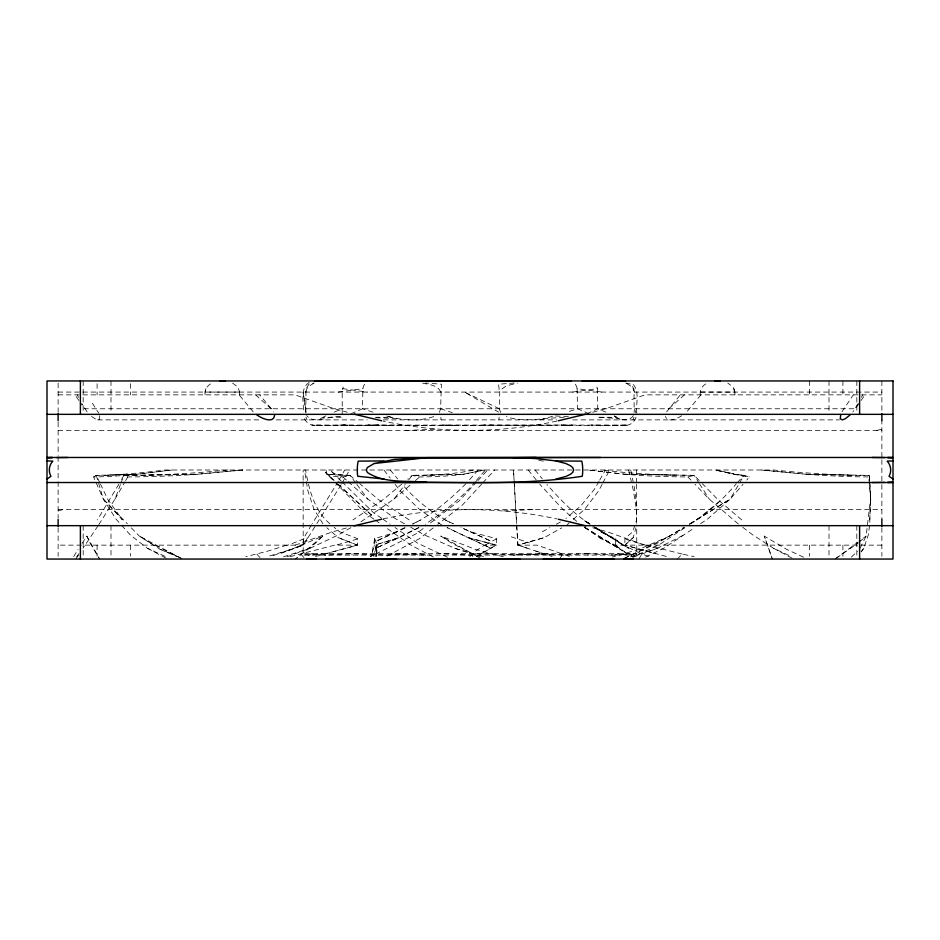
<?xml version="1.0" encoding="UTF-8"?>
<svg xmlns="http://www.w3.org/2000/svg" width="940" height="940" viewBox="0 0 940 940"><rect width="100%" height="100%" fill="white"/><g stroke="black" fill="none" stroke-linecap="round" stroke-linejoin="round"><path stroke-width="0.7" stroke-dasharray="4.7 3.53" d="M342.207 414.34L342.207 392.074L343.135 387.022M303.138 481.75L303.209 555.094L636.791 555.094L636.721 525.061M303.138 480.281L303.15 470M636.815 412.954C635.593 403.19 640.857 389.078 630.811 382.439M636.65 484.3L636.474 520.243L635.24 524.073M625.699 383.027L631.198 384.213L634.03 389.195L634.148 412.39M869.7 519.902L870.722 499.34L869.477 475.37L806.309 474.265L761.435 470L806.309 474.265A272.012 58.174 8.6 0 0 868.795 476.944L869.477 475.37L870.511 499.128L869.735 524.226M418.817 527.704L399.253 537.645L374.766 545.141L376.858 550.993L376 556.492L376.916 545.141L374.731 545.082L374.731 538.632L397.444 531.735L406.386 527.269M498.917 419.91L499.116 417.219M376 556.492L376.916 545.141L376.811 553.801L374.731 545.082L399.253 537.645L376.164 548.091L418.864 527.552M587.935 555.094L588.064 553.707L614.443 555.094L628.801 553.707L631.104 555.094L636.979 553.707L303.021 553.707L308.896 555.094L321.221 553.707L325.557 555.094L351.936 553.707L386.599 555.094L418.406 553.707L426.831 555.094L394.201 553.707L386.599 555.094M439.415 412.39L440.613 408.771L441.389 384.213L425.585 382.991M305.853 412.39L305.97 389.195L308.802 384.213L314.301 383.038M205.096 394.859C204.168 389.712 207.564 384.965 212.229 383.073M305.629 392.074L307.603 387.151L313.255 383.532M700.312 394.859C699.384 389.712 702.779 384.965 707.444 383.073M869.547 525.566L868.302 534.931L863.813 548.267L861.381 551.862M364.626 384.213A11.127 7.167 90 0 0 362.875 388.643L362.535 408.771L350.867 413.788M374.731 538.632L371.852 553.707L374.731 545.082M238.842 392.051L205.096 392.074L205.942 388.643M500.585 412.39L499.387 408.771L499.822 390.429L506.402 385.823L517.435 383.097M634.829 525.343L632.761 531.735L624.889 538.632L624.889 545.082L633.196 537.645L635.945 527.857M320.105 419.91L320.563 418.594L325.475 416.138M98.806 524.602L114.962 499.128L120.426 484.605M120.919 483.289L123.892 475.37L197.341 474.265L242.684 470L197.341 474.265A272.012 69.619 -2.3 0 1 127.781 476.944L123.892 475.37L119.556 482.937M376.693 548.267L373.439 554.048L370.419 556.656L416.784 533.45L424.798 527.281M632.937 419.91L634.03 417.219M635.981 417.219C634.688 421.954 630.176 425.444 625.264 425.479L626.287 425.091L313.713 425.091L314.736 425.479C309.824 425.444 305.312 421.954 304.02 417.219M860.053 548.138L866.128 536.094L870.511 499.128L868.795 476.944M602.129 484.288L598.721 490.786L584.727 509.221L570.004 522.264M602.81 482.995L609.614 470M858.032 403.718L852.933 411.896M861.404 397.397L862.755 394.859M338.247 481.374L312.256 523.686M338.964 480.105L344.721 470M841.958 411.826L853.297 394.859M341.197 484.676L303.385 545.082L270.661 556.492M118.84 484.194L97.384 519.902M598.98 481.374L594.62 488.953L580.955 505.767L565.915 518.434M599.697 480.105L605.501 470M341.902 483.454L349.645 470M114.962 499.128L124.938 481.868M125.654 480.634L127.781 476.944M700.57 523.686L707.738 518.88L730.18 499.128L738.875 484.123M739.604 482.866L743.951 475.37L749.439 476.944L746.689 480.105M307.639 537.645L303.256 545.141L58.127 545.141M638.93 559.053L641.867 554.048L649.634 556.656M73.661 556.621L78.161 549.336M666.601 411.896L680.266 394.859M633.337 415.645C629.118 422.354 619.965 419.781 614.525 416.138M559.594 559.053L562.731 554.048L569.934 556.656M311.539 524.837L303.385 538.632L303.385 545.082L279.662 553.801M82.109 543.32L86.833 536.094L99.617 559.053L90.017 543.062L86.833 536.094M98.054 525.754L83.002 548.267M75.858 559.053L79.031 554.259M861.099 400.487L865.011 394.859M859.172 403.272L855.33 408.771L84.671 408.771L80.828 403.272M76.598 556.891L78.995 553.66M360.984 521.794L393.93 499.128L405.199 484.417M408.665 479.894L412.131 475.37L463.338 474.265L484.359 470L463.338 474.265A272.012 51.606 10.3 0 1 419.663 476.944L412.131 475.37L407.737 479.059M861.228 551.498L863.813 548.267M700.934 394.859L686.788 411.826M475.452 481.527C461.258 498.447 443.574 512.089 425.233 524.226M476.357 480.481L485.451 470M689.302 524.32L730.18 499.128L743.023 484.335M478.202 470L466.945 482.62M469.8 556.656L475.37 551.24L484.429 545.141L496.332 545.082L496.332 538.632L470.129 531.735L461.047 527.505M690.677 523.874C707.926 513.029 723.166 499.234 736.326 483.701M737.277 482.666L743.951 475.37L734.352 474.265L715.223 470L734.352 474.265A272.012 5.264 15 0 0 749.439 476.944M481.797 483.936L462.104 505.368L437.781 524.332M482.784 482.855L494.605 470M476.874 481.715L459.166 500.891L429.38 523.768M477.861 480.646L487.696 470M465.923 483.677C450.26 499.504 432.776 514.086 412.778 524.073M677.317 559.053L682.182 554.048L694.19 556.656M322.843 536.094L315.652 543.062L295.548 559.053L322.843 536.094L291.306 549.336L266.431 556.938M851.334 557.115L857.421 551.287M633.196 537.645L624.889 545.082L666.401 556.492M668.763 408.771L684.449 394.859M566.844 525.061L568.947 523.192M859.16 542.192L866.128 536.094L859.219 541.205M393.93 499.128L411.086 484.335M415.374 480.634L419.663 476.944M402.238 483.665L383.544 499.34L352.958 519.902M696.669 519.902L722.026 499.34M433.14 527.939L419.24 538.773L385.412 557.02M309.19 382.439C299.143 389.078 304.407 403.19 303.185 412.954M835.049 559.053L858.067 542.051M836.201 558.254L858.161 543.062M476.592 556.492L496.214 545.141L468.12 537.645L447.029 527.575L490.457 548.091L468.12 537.645L496.332 545.082L480.575 553.801M645.545 557.115L664.016 548.091L694.601 527.704M684.684 527.845L659.504 544.495L632.491 557.232M624.172 558.442L657.507 543.062L683.251 527.798M689.431 524.027L730.18 499.128M308.896 555.094L311.199 553.707L325.557 555.094M624.136 558.419L669.668 536.094L684.391 527.269M93.612 476.944L96.279 475.37L136.664 474.265L172.173 470L136.664 474.265A272.012 35.203 -13.1 0 1 93.612 476.944L103.341 499.128L115.832 518.88L120.649 524.226M681.723 415.75C677.411 418.406 667.952 423.282 665.356 416.467M350.937 527.634L338.377 534.931L310.036 548.267L286.148 557.091M516.648 524.873L517.987 545.141L544.131 537.645L561.803 527.857M325.851 415.856L323.113 417.325L342.501 417.219C331.456 413.471 315.593 425.855 306.663 415.645M542.333 531.735L549.9 527.681M556.198 524.297L561.239 521.594M540.101 419.91L554.071 415.856M633.584 557.091L657.53 548.267L683.862 534.931M404.764 527.657L376.012 541.264L397.444 531.735M412.601 523.944L420.439 520.243M586.877 413.788L597.793 408.771L605.877 412.143M669.668 536.094L639.012 549.336L612.398 557.032M334.135 412.143L342.207 408.771M295.043 545.141L332.173 531.97L347.271 527.751M589.133 413.788L577.466 408.771L567.055 412.143M286.853 545.141L267.418 551.24L245.892 556.656M283.504 556.809L310.036 548.267M614.443 555.094L618.779 553.707L631.104 555.094M630.493 556.891L657.53 548.267M433.646 416.62C418.241 421.825 401.321 420.333 385.929 415.856L391.451 417.325L375.683 417.266M514.403 484.605L517.811 545.082L544.131 537.645M592.729 412.249L607.827 408.031L644.957 394.859L881.873 394.859M315.429 556.492L357.505 545.082L357.505 538.632L339.528 531.735L334.17 527.317M58.127 510.89L63.203 509.515M876.797 430.485L881.873 429.11M325.839 553.801L357.505 545.082L338.294 537.645L326.85 527.751M290.119 556.656L334.687 545.141L357.306 545.141L338.294 537.645M692.921 475.687L687.845 476.944A272.012 67.281 -4.5 0 1 625.006 474.265L588.182 470L625.006 474.265L694.19 475.37L701.334 482.666M333.383 480.14L326.991 474.265L325.945 470L325.498 472.373L326.991 474.265A272.012 25.721 -14 0 0 342.853 476.944L350.079 475.37L358.704 482.749M570.31 425.479L572.166 425.091L387.562 425.479M556.915 421.073C499.869 433.411 440.132 433.411 383.085 421.073M383.085 518.927C440.132 506.589 499.869 506.589 556.915 518.927M443.88 553.707L470 555.094L470 553.707C509.433 554.353 548.596 555.516 588.064 553.707M338.282 392.074L362.875 388.643M572.613 392.074L597.37 388.643L597.793 408.771M514.403 382.991L498.611 384.213L499.387 392.074M91.568 416.467L96.397 419.569L98.665 419.816L99.734 418.794L99.64 415.75M621.258 425.479L628.132 425.091L602.258 425.479M318.19 425.479L348.529 425.091L336.508 425.479M405.575 430.485L436.407 429.11M503.593 510.89L534.425 509.515M513.17 555.094L545.799 553.707L553.402 555.094M564.235 417.736C545.036 417.043 525.072 423.482 506.366 416.62M95.739 475.687L136.664 474.265M367.893 425.479L379.102 425.091L350.726 425.479M413.635 475.687L463.338 474.265M124.668 475.687L197.341 474.265M58.127 392.074L881.873 392.074M58.127 394.859L295.043 394.859L332.173 408.031L347.271 412.249M97.678 419.886L261.625 419.875M276.243 419.886L367.223 419.886M383.356 419.886L556.644 419.886M572.777 419.886L839.397 419.886M58.127 430.485L881.873 430.485M58.127 509.515L881.873 509.515M881.873 545.141L625.077 545.141L655.638 553.801M701.158 392.051L734.904 392.074L734.904 394.859M584.48 527.422L599.368 537.645L615.359 545.118L623.302 545.141L641.867 554.048M483.407 425.479L442.258 425.091L458.955 425.479M434.774 425.479L367.834 425.091L389.583 425.479M625.006 474.265L694.19 475.37L698.702 482.502M589.274 425.479L560.898 425.091L572.107 425.479M552.438 425.479L483.654 425.091L507.53 425.479M369.69 425.479L339.88 425.091L352.265 425.479M337.742 425.479L311.869 425.091L318.742 425.479M806.309 474.265L869.347 475.687M603.492 425.479L591.471 425.091L621.81 425.479M348.634 475.687L326.991 474.265L350.079 475.37L356.002 483.289M375.765 417.736L397.42 418.594L399.899 419.91M555.516 415.95L569.993 416.796M538.761 460.541L544.495 461.188M734.692 392.051L733.024 387.022L727.772 383.073M239.477 392.051L239.688 394.859M734.352 474.265L745.056 475.687M342.63 388.643L367.387 392.074M575.374 384.213A11.127 7.167 90 0 1 577.125 388.643L601.718 392.074M422.565 383.097C428.675 384.613 438.252 385.048 440.613 392.074M682.182 554.048L646.732 545.141M503.288 556.809L475.37 549.336L440.86 536.094L451.599 543.062L480.728 558.384L440.86 536.094M592.729 527.751L607.827 531.97L644.957 545.141M410.698 527.246L424.363 534.931L454.702 548.267L485.146 557.056M372.957 412.143L362.535 408.771M440.613 408.771L452.281 412.625M526.976 548.091L517.987 545.141L537.081 545.141L562.731 554.048M517.811 545.082L552.121 556.492M535.73 550.993L544.143 553.801M454.702 548.267L480.387 556.809M131.353 527.88L139.355 536.094L160.082 549.336L178.976 556.891M160.082 549.336L177.296 556.762M470.129 531.735L491.268 541.264L461.176 527.446M445.466 520.243L453.327 523.839C433.716 514.779 416.502 500.597 402.25 484.5M121.613 525.296L130.272 534.931L147.38 548.267L165.687 556.656M803.653 557.232L786.616 549.336L764.302 536.094L772.363 559.053L764.302 536.094M742.776 527.328L752.823 534.931L773.538 548.267L791.468 556.656M594.62 527.634L600.625 531.735L615.336 538.632L615.359 545.118L622.621 550.993L632.784 556.492M447.511 557.232L417.877 543.32L394.976 527.505M626.745 383.532L632.409 387.151L634.371 392.074M499.387 408.771L464.524 392.074L498.588 412.12M181.314 558.419L150.529 543.062L139.355 536.094L181.326 558.372M433.399 557.032L410.651 544.942L385.858 527.54M147.38 548.267L166.404 558.384M614.149 415.856L616.887 417.325L597.499 417.219L619.436 418.594L619.895 419.91M773.538 548.267L792.455 558.384M599.368 537.645L618.626 548.091L582.248 525.812M600.625 531.735L618.097 541.264L596.054 527.751M232.556 383.073L237.797 387.022L239.688 392.074M404.482 523.756L395.775 518.88L367.822 499.128L348.282 481.762M589.932 524.003C573.412 513.616 559.782 499.046 546.939 484.488M592.835 526.024L628.637 548.267L595.02 527.258L623.302 545.141M584.704 527.352L622.621 550.993M589.38 523.827L583.811 520.255L589.815 524.356M409.17 519.902L378.115 499.34L359.785 483.665M381.711 518.351L373.274 512.523L342.289 482.055M382.921 519.186L390.159 524.179M374.049 519.256L364.603 512.629L334.522 481.668M375.236 520.079L381.135 524.226M441.753 525.061L419.275 509.221L400.17 490.786L394.765 483.853M615.359 545.118L627.344 553.801M738.311 523.944L709.254 499.128L694.989 484.335M329.87 523.78C314.324 510.561 308.978 489.341 305.582 470M741.742 519.902L717.667 499.34L702.356 483.701M576.737 521.336L562.755 509.221L539.736 484.218M255.551 394.859L271.237 408.771L273.399 411.896M342.853 476.944L347.201 480.798M337.636 484.053L372.792 516.354L338.4 484.37M334.099 480.375L325.498 472.373L333.524 480.634M331.973 471.904L341.267 481.045M253.213 411.826L239.066 394.859M99.898 482.937L96.279 475.37L103.341 499.128L127.347 523.78M687.845 476.944L690.912 480.105M103.341 499.128L122.4 519.902L107.748 499.34L100.51 484.194M300.788 554.048L305.23 559.053M256.867 554.048L261.203 559.053M271.237 408.771L259.734 394.859M534.966 470L542.333 478.918M390.253 470L397.632 478.918M528.221 470L536.188 479.846M87.067 411.896L81.968 403.718M383.943 470L390.253 478.084M356.848 484.417L367.822 499.128M78.901 400.487L74.989 394.859M92.425 403.272L98.724 413.212M699.454 483.689L709.254 499.128M322.984 523.839L313.995 509.221L307.885 490.786L304.478 470M77.245 394.859L78.596 397.397M305.97 417.219L307.063 419.91M634.371 408.771L636.498 414.34M596.865 387.022L597.37 388.643M734.058 388.643L734.904 392.074M472.127 554.048L472.726 556.551M628.649 470L633.407 490.786L636.38 509.221L636.697 523.615M630.764 470L634.582 488.953L636.732 505.767M373.439 554.048L373.92 556.551M577.125 388.643L577.466 408.771M305.629 408.771L303.115 392.074L306.005 412.954M351.936 553.707L352.065 555.094M440.884 417.219L441.083 419.91M514.309 483.137L513.487 470L514.062 480.105M514.157 481.55L516.565 523.427M636.591 470L636.639 482.878M881.873 380.947L881.873 412.308M881.873 419.405L881.873 458.297M881.873 459.754L881.873 483.172M881.873 484.64L881.873 519.209M881.873 527.692L881.873 556.269M856.822 380.947L856.822 412.895M856.822 525.66L856.822 557.596M842.91 380.947L842.91 394.859M842.91 545.141L842.91 556.269M828.998 380.947L828.998 412.895M828.998 525.66L828.998 557.596M809.516 380.947L809.516 394.859M809.516 545.141L809.516 556.269M130.484 383.731L130.484 394.859M130.484 545.141L130.484 556.269M111.002 380.947L111.002 412.895M111.002 525.66L111.002 557.596M97.09 383.731L97.09 394.859M97.09 545.141L97.09 556.269M83.178 380.947L83.178 412.895M83.178 525.66L83.178 557.596M58.127 383.073L58.127 412.308M58.127 422.189L58.127 455.36M58.127 456.828L58.127 480.246M58.127 481.703L58.127 517.811M58.127 527.692L58.127 556.269M674.403 475.135A265.879 65.753 -4.5 0 1 602.458 470M622.914 545.212A163.313 49.832 -3 0 1 615.077 538.655M374.449 538.596A163.313 41.383 10.5 0 1 376.834 545.118M303.961 538.714A163.313 48.398 -5.3 0 1 287.417 545.282M357.459 539.008A163.313 18.965 -16.8 0 1 334.229 545.623M485.381 544.953A163.313 24.745 -15.8 0 1 497.424 538.456M646.32 545.376A163.313 37.389 12.3 0 1 624.313 538.796M511.348 536.834A163.313 3.208 18 0 1 529.537 542.944M851.664 475.135A265.879 56.858 8.6 0 1 773.773 470L164.712 470A265.879 34.404 -13.1 0 1 107.501 475.135M741.519 475.135A265.879 5.146 15 0 1 716.339 470M473.407 470A265.879 50.443 10.3 0 1 426.913 475.135M227.903 470A265.879 68.044 -2.3 0 1 144.748 475.135M343.229 475.135A265.879 25.145 -14 0 1 331.397 470M590.038 524.144L583.811 520.255L589.979 524.132"/><path stroke-width="1.41" d="M840.748 414.505L840.266 418.794L842.322 419.886L845.107 418.864L850.077 414.975M47 479.106L50.936 476.263A12.526 12.091 90 0 1 52.863 461.14L47 460.894M374.179 463.514L367.34 467.544L366.306 470L367.34 472.456C384.531 483.83 407.302 480.27 426.807 482.326C478.707 482.62 530.83 484.206 582.283 476.263A12.526 3.243 -90 0 0 581.778 461.14L555.963 460.941L535.06 458.509L513.193 457.674L426.807 457.674L394.318 459.425L374.179 463.514L426.807 457.674L600.719 457.474M585.867 414.176L558.301 420.791M354.133 525.824L381.699 519.209M555.963 479.059L565.821 476.486L570.615 474.195L572.66 472.456L573.694 470L572.66 467.544L570.615 465.805L565.821 463.514L555.963 460.941M613.033 381.252L614.431 380.947M325.992 559.053L396.621 559.053M621.634 381.17L625.264 380.947M314.395 381.17L324.03 381.147M629.636 559.053L633.008 558.865L623.725 559.053M219.69 381.088L225.095 381.088M714.905 381.088L720.31 381.088M381.922 381.205L387.562 380.947L371.488 381.17M52.205 457.474L47 457.663L52.523 457.615M887.795 482.526L893 482.338L887.477 482.385M582.201 381.147L587.735 380.947M893 460.941L887.137 461.14A12.526 12.091 -90 0 1 889.064 476.263L893 479.059M615.959 381.147L625.605 381.17M404.658 381.158L411.462 380.947M605.477 381.17L613.526 380.947M359.409 381.182L367.893 380.947M329.787 381.182L350.726 380.947M422.788 381.17L432.471 380.947M420.051 559.053L519.949 559.053M543.379 559.053L614.008 559.053M589.509 381.182L602.258 380.947M542.157 381.182L571.426 381.088M466.51 381.17L481.045 380.947M392.027 381.158L409.264 380.947M339.234 559.053L375.001 559.053M410.498 381.17L463.526 381.17M433.328 381.158L456.593 380.947M476.474 381.17L529.479 381.17M56.659 457.58L67.704 457.474M513.193 457.674L536.176 457.474M384.037 460.941L358.222 461.14A12.526 3.243 90 0 0 357.717 476.263L384.037 479.059M403.824 482.526L426.807 482.326L339.281 482.526M872.297 482.526L884.716 482.408M564.999 559.053L600.766 559.053M444.714 559.053L495.286 559.053M47 414.34L893 414.34M47 457.474L893 457.474M47 482.526L893 482.526M47 525.66L893 525.66M554.518 380.97L528.538 380.947L535.33 381.158M369.69 380.947L397.82 381.182M483.407 380.947L506.672 381.158M872.297 457.474L884.716 457.592M887.477 457.615L893 457.663L887.795 457.474M568.512 381.17L552.438 380.947L558.078 381.205M530.736 380.947L547.973 381.158M458.955 380.947L473.49 381.17M337.742 380.947L350.491 381.182M507.53 380.947L517.212 381.17M610.201 381.182L589.274 380.947L590.602 381.088M326.474 380.947L334.522 381.17M352.265 380.947L357.799 381.147M316.275 559.053L306.992 558.865L310.365 559.053M314.736 380.947L318.366 381.17M381.699 420.791L354.133 414.176M558.301 519.209L585.867 525.824M325.569 380.947L326.956 381.252M256.455 414.505C260.768 418.077 273.975 424.351 274.562 414.975M881.873 413.729L881.873 420.791M881.873 519.209L881.873 526.271M859.607 380.947L859.607 414.34M859.607 525.66L859.607 559.053M80.394 380.947L80.394 414.34M80.394 525.66L80.394 559.053M58.127 413.729L58.127 420.791M58.127 519.209L58.127 526.271M893 380.947L47 380.947L47 559.053L893 559.053L893 380.947"/></g></svg>
